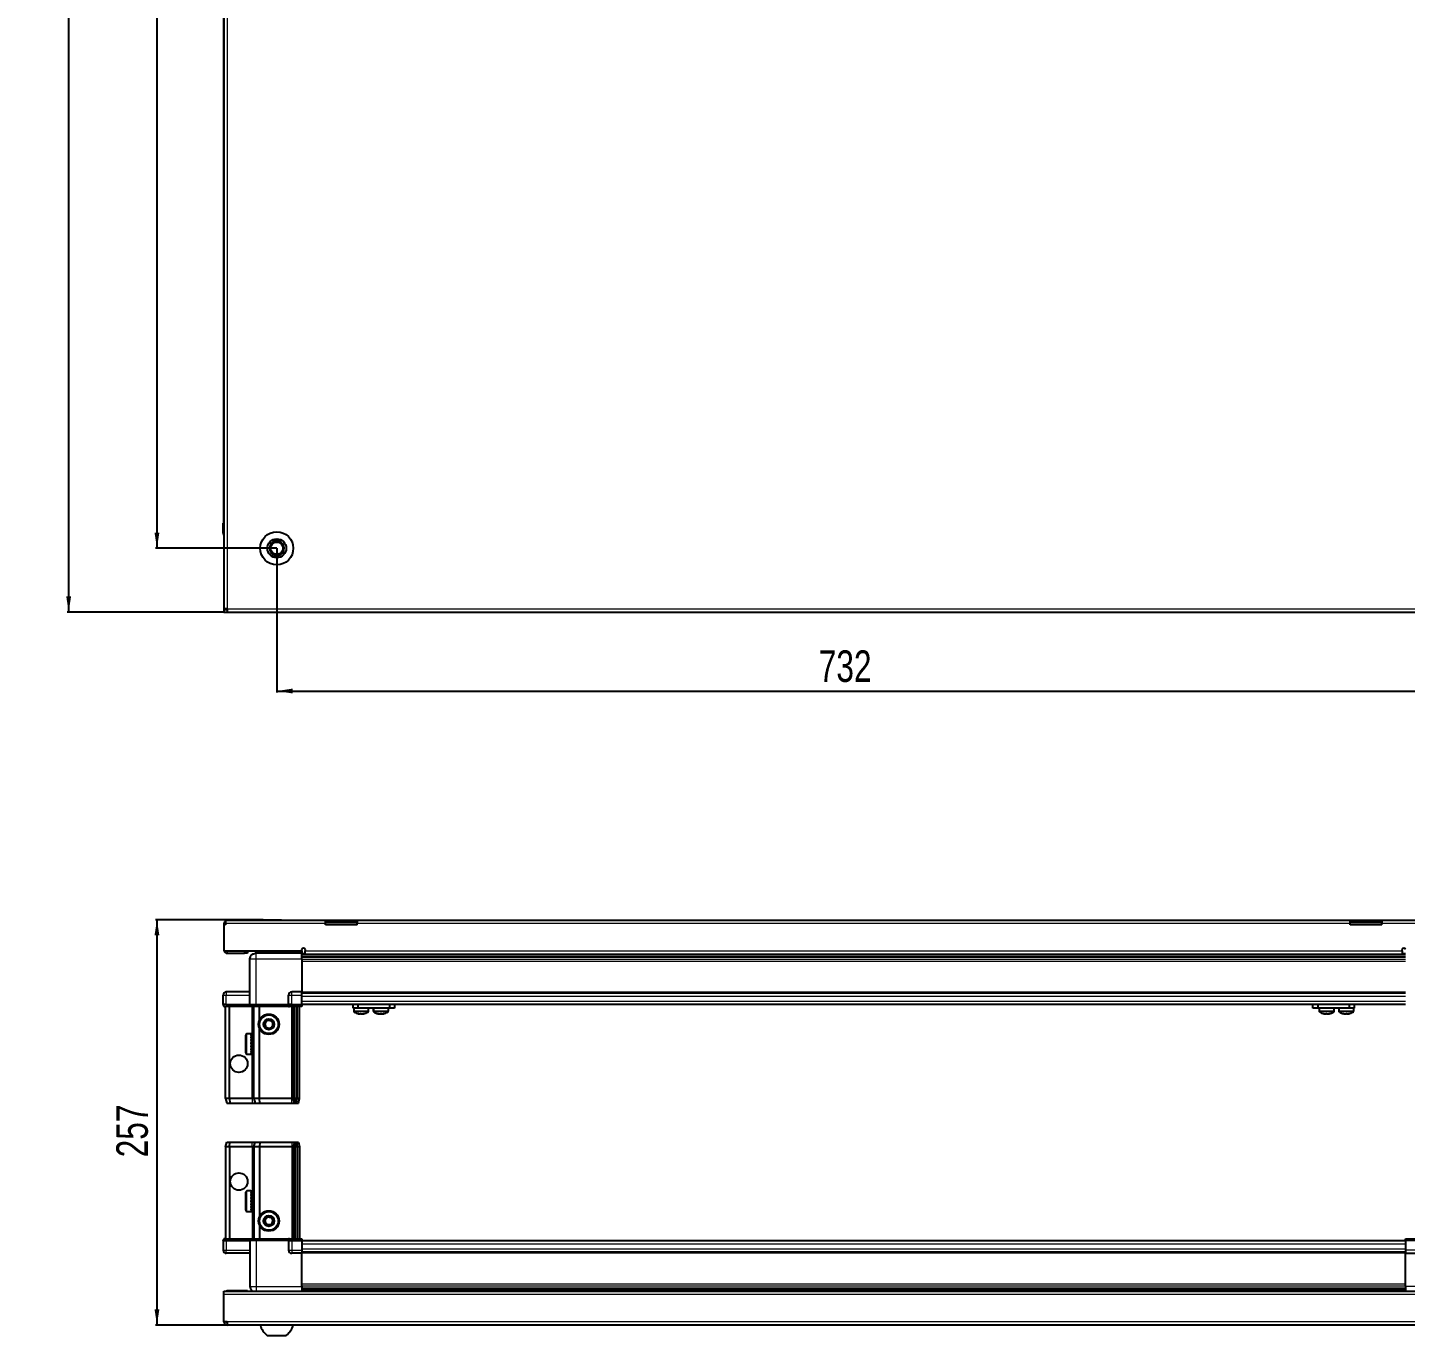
# Model space of a CAD drawing. Header units: millimetres. Extents: x 799 to 3224, y 536 to 2194.
# Drawn here: x 799 to 1673, y 536 to 1365 of the extents above; entities that cross this region are included whole.
import ezdxf

# ---------------------------------------------------------------- set-up
doc = ezdxf.new("R2010")
doc.units = ezdxf.units.MM
doc.layers.add('FORMAT', color=7, linetype='Continuous')
doc.styles.add('SLDTEXTSTYLE0', font='TXT', dxfattribs={"width": 0.75})
doc.dimstyles.new('SLDDIMSTYLE0', dxfattribs={"dimtxt": 20, "dimasz": 10, "dimexe": 0, "dimexo": 0.0625, "dimgap": 5, "dimtad": 2, "dimdec": 1, "dimrnd": 1e-09, "dimzin": 12, "dimdsep": 46, "dimtxsty": 'SLDTEXTSTYLE0', "dimsah": 1, "dimcen": 0.09, "dimadec": 0, "dimazin": 3, "dimtfac": 1, "dimtofl": 0, "dimtmove": 0, "dimatfit": 3, "dimfxl": 0, "dimfrac": 2, "dimtolj": 1, "dimtzin": 12, "dimarcsym": 0})

# ---------------------------------------------------------------- blocks, each defined once
blk = doc.blocks.new('_D')
at = {"layer": 'FORMAT'}
for p, q in [((923.96, 1993.43), (824.47, 1993.43)), ((825.47, 994.43), (825.47, 1993.43)), ((923.96, 994.43), (824.47, 994.43))]:
    blk.add_line(p, q, dxfattribs=at)
for points in [[(825.47, 1993.43), (823.93, 1983.43), (827.01, 1983.43)], [(825.47, 994.43), (827.01, 1004.43), (823.93, 1004.43)]]:
    blk.add_solid(points, dxfattribs=at)
at = {"layer": 'FORMAT', "insert": (799.69, 1471.77), "char_height": 20, "attachment_point": 1, "rotation": 90, "style": 'SLDTEXTSTYLE0'}
blk.add_mtext('999', dxfattribs=at)
blk = doc.blocks.new('_D_2')
at = {"layer": 'FORMAT'}
for p, q in [((957.47, 1034.92), (957.47, 943.43)), ((1689.47, 1034.92), (1689.47, 943.43)), ((957.47, 944.43), (1689.47, 944.43))]:
    blk.add_line(p, q, dxfattribs=at)
for points in [[(957.47, 944.43), (967.47, 942.9), (967.47, 945.97)], [(1689.47, 944.43), (1679.47, 945.97), (1679.47, 942.9)]]:
    blk.add_solid(points, dxfattribs=at)
at = {"layer": 'FORMAT', "insert": (1301.3, 970.22), "char_height": 20, "attachment_point": 1, "style": 'SLDTEXTSTYLE0'}
blk.add_mtext('732', dxfattribs=at)
blk = doc.blocks.new('_D_4')
at = {"layer": 'FORMAT'}
for p, q in [((957.46, 1952.93), (880.47, 1952.93)), ((881.47, 1952.93), (881.47, 1034.93)), ((957.46, 1034.93), (880.47, 1034.93))]:
    blk.add_line(p, q, dxfattribs=at)
for points in [[(881.47, 1952.93), (879.93, 1942.93), (883.01, 1942.93)], [(881.47, 1034.93), (883.01, 1044.93), (879.93, 1044.93)]]:
    blk.add_solid(points, dxfattribs=at)
at = {"layer": 'FORMAT', "insert": (855.69, 1471.77), "char_height": 20, "attachment_point": 1, "rotation": 90, "style": 'SLDTEXTSTYLE0'}
blk.add_mtext('918', dxfattribs=at)
blk = doc.blocks.new('_D_9')
at = {"layer": 'FORMAT'}
for p, q in [((948.83, 799.41), (880.47, 799.41)), ((881.47, 799.41), (881.47, 542.41)), ((926.06, 542.41), (880.47, 542.41))]:
    blk.add_line(p, q, dxfattribs=at)
for points in [[(881.47, 799.41), (879.93, 789.41), (883.01, 789.41)], [(881.47, 542.41), (883.01, 552.41), (879.93, 552.41)]]:
    blk.add_solid(points, dxfattribs=at)
at = {"layer": 'FORMAT', "insert": (855.69, 648.74), "char_height": 20, "attachment_point": 1, "rotation": 90, "style": 'SLDTEXTSTYLE0'}
blk.add_mtext('257', dxfattribs=at)

msp = doc.modelspace()

# ---------------------------------------------------------------- linework, layer by layer
at = {"color": 7, "linetype": 'Continuous', "lineweight": 25}
for p, q in [((923.97, 1991.33), (923.97, 996.53)), ((923.62, 1936.93), (923.62, 1050.93)), ((923.47, 1044.43), (923.47, 1050.93)), ((923.47, 1050.93), (923.47, 1050.93)), ((923.47, 1050.93), (923.47, 1050.93)), ((923.47, 1050.93), (923.47, 1044.43)), ((923.97, 1050.93), (923.47, 1050.93)), ((923.97, 1043.11), (923.97, 1043.11)), ((926.07, 996.53), (923.97, 996.53)), ((923.97, 996.53), (923.97, 995.93)), ((926.07, 996.53), (926.07, 994.43)), ((923.97, 995.93), (923.97, 994.43)), ((926.07, 995.93), (923.97, 995.93)), ((923.97, 994.43), (926.07, 994.43)), ((926.07, 994.43), (1720.87, 994.43)), ((924.97, 797.01), (923.97, 797.01)), ((923.97, 797.01), (923.97, 796.11)), ((923.97, 796.11), (923.97, 779.61)), ((924.97, 796.11), (923.97, 796.11)), ((924.97, 797.01), (924.97, 796.11)), ((925.57, 799.11), (988.47, 799.11)), ((948.84, 799.41), (948.84, 799.11)), ((948.84, 799.41), (960.41, 799.41)), ((960.41, 799.11), (960.41, 799.41)), ((988.47, 797.01), (988.47, 799.11)), ((988.47, 799.11), (998.47, 799.11)), ((998.47, 797.61), (988.47, 797.61)), ((988.47, 796.11), (988.47, 797.01)), ((1008.47, 796.11), (988.47, 796.11)), ((998.47, 799.11), (1008.47, 799.11)), ((1008.47, 797.61), (998.47, 797.61)), ((1008.47, 799.11), (1638.47, 799.11)), ((1008.47, 799.11), (1008.47, 797.01)), ((1008.47, 796.11), (1008.47, 797.01)), ((1638.47, 797.01), (1638.47, 799.11)), ((1638.47, 799.11), (1648.47, 799.11)), ((1648.47, 797.61), (1638.47, 797.61)), ((1638.47, 796.11), (1638.47, 797.01)), ((1658.47, 796.11), (1638.47, 796.11)), ((1648.47, 799.11), (1658.47, 799.11)), ((1658.47, 797.61), (1648.47, 797.61)), ((1658.47, 799.11), (1721.37, 799.11)), ((1658.47, 799.11), (1658.47, 797.01)), ((1658.47, 796.11), (1658.47, 797.01)), ((923.97, 779.61), (973.47, 779.61)), ((926.07, 778.11), (936.97, 778.11)), ((938.97, 778.11), (936.97, 778.11)), ((938.97, 779.61), (938.97, 778.11)), ((944.22, 779.61), (944.22, 778.11)), ((973.47, 778.11), (944.47, 778.11)), ((970.72, 778.11), (970.72, 779.61)), ((973.47, 779.61), (973.47, 780.46)), ((973.47, 779.61), (973.47, 778.11)), ((975.47, 780.46), (975.47, 779.71)), ((975.47, 777.61), (975.47, 779.71)), ((1671.47, 779.71), (1671.47, 780.46)), ((1671.47, 779.71), (1671.47, 777.61)), ((940.47, 745.61), (940.47, 774.61)), ((973.47, 777.46), (997.35, 777.46)), ((1673.47, 775.66), (973.47, 775.66)), ((1673.47, 775.63), (973.47, 775.63)), ((973.47, 774.61), (973.47, 753.61)), ((975.47, 777.61), (1671.47, 777.61)), ((991.97, 777.61), (991.97, 777.46)), ((992.13, 777.61), (992.13, 777.46)), ((992.34, 777.61), (992.34, 777.46)), ((992.89, 777.61), (992.89, 777.46)), ((993.3, 777.61), (993.3, 777.46)), ((994.19, 777.61), (994.19, 777.46)), ((994.78, 777.61), (994.78, 777.46)), ((995.92, 777.61), (995.92, 777.46)), ((996.61, 777.61), (996.61, 777.46)), ((997.35, 777.46), (997.89, 777.46)), ((997.89, 777.61), (997.89, 777.46)), ((997.89, 777.46), (998.62, 777.46)), ((997.89, 777.46), (997.89, 777.46)), ((998.08, 777.61), (998.08, 777.46)), ((998.58, 777.61), (998.58, 777.46)), ((998.62, 777.46), (998.63, 777.46)), ((998.63, 777.61), (998.63, 777.46)), ((998.63, 777.46), (999.59, 777.46)), ((999.59, 777.46), (1647.35, 777.46)), ((999.92, 777.61), (999.92, 777.46)), ((999.93, 777.61), (999.93, 777.46)), ((1000.63, 777.61), (1000.63, 777.46)), ((1001.8, 777.61), (1001.8, 777.46)), ((1002.42, 777.61), (1002.42, 777.46)), ((1003.37, 777.61), (1003.37, 777.46)), ((1003.82, 777.61), (1003.82, 777.46)), ((1004.45, 777.61), (1004.45, 777.46)), ((1004.7, 777.61), (1004.7, 777.46)), ((1004.94, 777.61), (1004.94, 777.46)), ((1004.97, 777.61), (1004.97, 777.46)), ((1641.97, 777.61), (1641.97, 777.46)), ((1642.08, 777.61), (1642.08, 777.46)), ((1642.26, 777.61), (1642.26, 777.46)), ((1642.77, 777.61), (1642.77, 777.46)), ((1643.16, 777.61), (1643.16, 777.46)), ((1644.02, 777.61), (1644.02, 777.46)), ((1644.58, 777.61), (1644.58, 777.46)), ((1645.7, 777.61), (1645.7, 777.46)), ((1646.38, 777.61), (1646.38, 777.46)), ((1647.35, 777.46), (1647.65, 777.46)), ((1647.65, 777.61), (1647.65, 777.46)), ((1647.65, 777.46), (1647.66, 777.46)), ((1647.66, 777.46), (1648.39, 777.46)), ((1647.92, 777.61), (1647.92, 777.46)), ((1648.39, 777.61), (1648.39, 777.46)), ((1648.39, 777.46), (1649.68, 777.46)), ((1649.59, 777.46), (1673.47, 777.46)), ((1649.68, 777.61), (1649.68, 777.46)), ((1649.78, 777.61), (1649.78, 777.46)), ((1650.4, 777.61), (1650.4, 777.46)), ((1651.6, 777.61), (1651.6, 777.46)), ((1652.22, 777.61), (1652.22, 777.46)), ((1653.21, 777.61), (1653.21, 777.46)), ((1653.68, 777.61), (1653.68, 777.46)), ((1654.35, 777.61), (1654.35, 777.46)), ((1654.63, 777.61), (1654.63, 777.46)), ((1654.92, 777.61), (1654.92, 777.46)), ((1654.97, 777.46), (1654.97, 777.61)), ((1654.97, 777.61), (1654.97, 777.46)), ((940.47, 753.61), (925.47, 753.61)), ((973.47, 753.61), (966.97, 753.61)), ((973.47, 751.61), (973.47, 753.61)), ((973.47, 752.96), (1673.47, 752.96)), ((923.47, 745.61), (923.47, 751.61)), ((923.47, 745.61), (923.47, 745.27)), ((923.47, 745.61), (923.47, 745.61)), ((923.47, 745.61), (923.47, 745.27)), ((925.47, 745.61), (923.47, 745.61)), ((923.47, 745.27), (923.97, 744.41)), ((923.47, 745.27), (923.97, 744.41)), ((923.97, 744.41), (925.47, 744.41)), ((924.97, 686.11), (924.97, 744.41)), ((925.47, 745.61), (940.27, 745.61)), ((940.27, 744.41), (925.47, 744.41)), ((927.47, 686.11), (927.47, 744.41)), ((940.27, 745.61), (940.47, 745.61)), ((940.47, 744.41), (940.27, 744.41)), ((940.47, 745.61), (940.47, 744.41)), ((940.47, 745.61), (944.47, 745.61)), ((944.47, 744.41), (940.47, 744.41)), ((942.97, 686.11), (942.97, 744.41)), ((944.47, 745.61), (964.77, 745.61)), ((964.77, 744.41), (944.47, 744.41)), ((946.47, 735.61), (946.47, 744.41)), ((964.77, 745.61), (964.97, 745.61)), ((964.97, 744.41), (964.77, 744.41)), ((964.97, 745.61), (964.97, 751.61)), ((964.97, 745.61), (964.97, 744.41)), ((966.97, 745.61), (964.97, 745.61)), ((964.97, 745.61), (966.97, 745.61)), ((964.97, 744.41), (965.65, 744.41)), ((973.47, 744.41), (965.65, 744.41)), ((966.97, 745.61), (973.47, 745.61)), ((966.97, 745.27), (973.47, 745.27)), ((967.97, 686.11), (967.97, 744.41)), ((968.97, 686.11), (968.97, 744.41)), ((970.47, 686.11), (970.47, 744.41)), ((971.97, 686.11), (971.97, 744.41)), ((973.47, 745.61), (973.47, 751.61)), ((973.47, 745.76), (1673.47, 745.76)), ((973.47, 745.61), (973.47, 745.27)), ((973.47, 745.27), (973.47, 744.41)), ((1005.92, 743.26), (1005.92, 745.76)), ((1008.92, 743.26), (1005.92, 743.26)), ((1006.27, 743.26), (1006.27, 741.35)), ((1008.92, 745.76), (1008.92, 743.26)), ((1029.12, 743.26), (1008.92, 743.26)), ((1015.77, 741.35), (1015.77, 743.26)), ((1018.72, 743.26), (1018.72, 741.35)), ((1018.77, 743.26), (1018.77, 741.35)), ((1028.27, 741.35), (1028.27, 743.26)), ((1029.12, 743.26), (1029.12, 745.76)), ((1032.12, 743.26), (1029.12, 743.26)), ((1032.12, 745.76), (1032.12, 743.26)), ((1614.82, 743.26), (1614.82, 745.76)), ((1617.82, 743.26), (1614.82, 743.26)), ((1617.82, 745.76), (1617.82, 743.26)), ((1638.02, 743.26), (1617.82, 743.26)), ((1618.67, 743.26), (1618.67, 741.35)), ((1628.17, 741.35), (1628.17, 743.26)), ((1628.22, 741.35), (1628.22, 743.26)), ((1631.17, 743.26), (1631.17, 741.35)), ((1638.02, 743.26), (1638.02, 745.76)), ((1641.02, 743.26), (1638.02, 743.26)), ((1640.67, 741.35), (1640.67, 743.26)), ((1641.02, 745.76), (1641.02, 743.26)), ((937.77, 714.91), (937.77, 726.31)), ((941.47, 727.11), (938.57, 727.11)), ((940.97, 727.01), (941.47, 727.01)), ((940.97, 727.01), (940.97, 726.85)), ((940.97, 726.85), (941.47, 726.85)), ((940.97, 726.36), (941.47, 726.36)), ((940.97, 726.36), (940.97, 725.98)), ((940.97, 725.98), (941.47, 725.98)), ((941.47, 727.01), (941.47, 727.11)), ((941.47, 726.85), (941.47, 727.01)), ((941.47, 726.36), (941.47, 726.85)), ((941.47, 725.98), (941.47, 726.36)), ((941.47, 725.14), (941.47, 725.98)), ((946.47, 686.11), (946.47, 730.61)), ((940.97, 725.14), (941.47, 725.14)), ((940.97, 725.14), (940.97, 724.59)), ((940.97, 724.59), (941.47, 724.59)), ((940.97, 723.48), (941.47, 723.48)), ((940.97, 723.48), (940.97, 722.8)), ((940.97, 722.8), (941.47, 722.8)), ((940.97, 721.54), (941.47, 721.54)), ((940.97, 721.54), (940.97, 720.81)), ((940.97, 721.24), (941.47, 721.24)), ((940.97, 720.81), (941.47, 720.81)), ((940.97, 719.51), (941.47, 719.51)), ((940.97, 719.51), (940.97, 718.79)), ((940.97, 719.38), (941.47, 719.38)), ((940.97, 718.79), (941.47, 718.79)), ((940.97, 717.58), (941.47, 717.58)), ((940.97, 717.58), (940.97, 716.95)), ((940.97, 716.95), (941.47, 716.95)), ((941.47, 724.59), (941.47, 725.14)), ((941.57, 725.01), (941.47, 725.01)), ((941.47, 723.48), (941.47, 724.59)), ((941.47, 722.8), (941.47, 723.48)), ((941.47, 721.54), (941.47, 722.8)), ((941.47, 721.24), (941.47, 721.54)), ((941.47, 719.51), (941.47, 720.81)), ((941.47, 718.79), (941.47, 719.38)), ((941.47, 717.58), (941.47, 718.79)), ((941.47, 716.95), (941.47, 717.58)), ((941.47, 715.95), (941.47, 716.95)), ((941.57, 723.49), (941.57, 725.01)), ((941.57, 716.21), (941.57, 723.49)), ((942.45, 723.92), (941.97, 724.61)), ((941.97, 716.61), (941.97, 724.61)), ((941.97, 716.61), (942.45, 717.3)), ((942.94, 724.61), (942.45, 723.92)), ((942.45, 717.3), (942.45, 723.92)), ((942.45, 717.3), (942.94, 716.61)), ((942.97, 724.61), (942.94, 724.61)), ((942.94, 716.61), (942.94, 724.61)), ((938.57, 714.11), (941.47, 714.11)), ((940.97, 715.95), (941.47, 715.95)), ((940.97, 715.95), (940.97, 715.47)), ((940.97, 715.47), (941.47, 715.47)), ((940.97, 714.78), (941.47, 714.78)), ((940.97, 714.78), (940.97, 714.49)), ((940.97, 714.49), (941.47, 714.49)), ((940.97, 714.17), (941.47, 714.17)), ((940.97, 714.17), (940.97, 714.11)), ((940.97, 714.11), (941.47, 714.11)), ((941.47, 716.21), (941.57, 716.21)), ((941.47, 715.47), (941.47, 715.95)), ((941.47, 714.78), (941.47, 715.47)), ((941.47, 714.49), (941.47, 714.78)), ((941.47, 714.17), (941.47, 714.49)), ((941.47, 714.11), (941.47, 714.17)), ((941.47, 714.11), (941.47, 714.11)), ((942.94, 716.61), (942.97, 716.61)), ((927.47, 686.11), (924.97, 686.11)), ((924.97, 686.11), (925.77, 683.11)), ((925.77, 683.11), (927.63, 683.11)), ((941.97, 686.11), (927.47, 686.11)), ((927.47, 686.11), (927.63, 683.11)), ((927.63, 683.11), (941.97, 683.11)), ((942.97, 686.11), (941.97, 686.11)), ((941.97, 683.11), (943.77, 683.11)), ((946.47, 686.11), (942.97, 686.11)), ((942.97, 686.11), (943.77, 683.11)), ((943.77, 683.11), (946.8, 683.11)), ((966.97, 686.11), (946.47, 686.11)), ((946.8, 683.11), (946.47, 686.11)), ((946.8, 683.11), (966.97, 683.11)), ((967.97, 686.11), (966.97, 686.11)), ((966.97, 683.11), (968.77, 683.11)), ((968.97, 686.11), (967.97, 686.11)), ((968.77, 683.11), (967.97, 686.11)), ((968.77, 683.11), (969.51, 683.11)), ((970.47, 686.11), (968.97, 686.11)), ((969.51, 683.11), (968.97, 686.11)), ((969.51, 683.11), (970.02, 683.11)), ((970.02, 683.11), (970.47, 686.11)), ((970.02, 683.11), (971.17, 683.11)), ((971.97, 686.11), (970.47, 686.11)), ((971.17, 683.11), (971.97, 686.11)), ((924.97, 655.41), (925.77, 658.41)), ((925.77, 658.41), (927.63, 658.41)), ((927.47, 655.41), (927.63, 658.41)), ((927.63, 658.41), (941.97, 658.41)), ((941.97, 658.41), (943.77, 658.41)), ((942.97, 655.41), (943.77, 658.41)), ((943.77, 658.41), (946.8, 658.41)), ((946.8, 658.41), (946.47, 655.41)), ((946.8, 658.41), (966.97, 658.41)), ((966.97, 658.41), (968.77, 658.41)), ((968.77, 658.41), (967.97, 655.41)), ((968.77, 658.41), (969.51, 658.41)), ((969.51, 658.41), (968.97, 655.41)), ((969.51, 658.41), (970.02, 658.41)), ((970.02, 658.41), (970.47, 655.41)), ((970.02, 658.41), (971.17, 658.41)), ((971.17, 658.41), (971.97, 655.41)), ((924.97, 655.41), (924.97, 597.11)), ((927.47, 655.41), (924.97, 655.41)), ((941.97, 655.41), (927.47, 655.41)), ((927.47, 655.41), (927.47, 597.11)), ((942.97, 655.41), (941.97, 655.41)), ((946.47, 655.41), (942.97, 655.41)), ((942.97, 655.41), (942.97, 597.11)), ((946.47, 655.41), (946.47, 610.91)), ((966.97, 655.41), (946.47, 655.41)), ((967.97, 655.41), (966.97, 655.41)), ((967.97, 655.41), (967.97, 597.11)), ((968.97, 655.41), (967.97, 655.41)), ((968.97, 655.41), (968.97, 597.11)), ((970.47, 655.41), (968.97, 655.41)), ((970.47, 655.41), (970.47, 597.11)), ((971.97, 655.41), (970.47, 655.41)), ((971.97, 655.41), (971.97, 597.11)), ((937.77, 615.21), (937.77, 626.61)), ((940.97, 627.41), (938.57, 627.41)), ((940.97, 627.41), (940.97, 627.4)), ((940.97, 627.4), (941.47, 627.4)), ((940.97, 627.21), (941.47, 627.21)), ((940.97, 627.21), (940.97, 626.99)), ((940.97, 626.99), (941.47, 626.99)), ((940.97, 626.42), (941.47, 626.42)), ((940.97, 626.42), (940.97, 625.99)), ((940.97, 625.99), (941.47, 625.99)), ((940.97, 625.08), (941.47, 625.08)), ((940.97, 625.08), (940.97, 624.49)), ((940.97, 624.49), (941.47, 624.49)), ((940.97, 623.34), (941.47, 623.34)), ((940.97, 623.34), (940.97, 622.64)), ((940.97, 622.64), (941.47, 622.64)), ((940.97, 621.36), (941.47, 621.36)), ((940.97, 621.36), (940.97, 620.62)), ((940.97, 621.21), (941.47, 621.21)), ((940.97, 620.71), (941.47, 620.71)), ((940.97, 620.62), (941.47, 620.62)), ((941.47, 627.21), (941.47, 627.4)), ((941.47, 626.99), (941.47, 627.21)), ((941.47, 626.42), (941.47, 626.99)), ((941.47, 625.99), (941.47, 626.42)), ((941.47, 625.08), (941.47, 625.99)), ((941.57, 625.31), (941.47, 625.31)), ((941.47, 624.49), (941.47, 625.08)), ((941.47, 623.34), (941.47, 624.49)), ((941.47, 622.64), (941.47, 623.34)), ((941.47, 621.36), (941.47, 622.64)), ((941.47, 621.21), (941.47, 621.36)), ((941.47, 620.62), (941.47, 620.71)), ((941.47, 619.33), (941.47, 620.62)), ((941.57, 616.51), (941.57, 625.31)), ((942.45, 624.22), (941.97, 624.91)), ((941.97, 616.91), (941.97, 624.91)), ((942.94, 624.91), (942.45, 624.22)), ((942.45, 617.6), (942.45, 624.22)), ((942.97, 624.91), (942.94, 624.91)), ((942.94, 616.91), (942.94, 624.91)), ((938.57, 614.41), (940.97, 614.41)), ((940.97, 619.33), (941.47, 619.33)), ((940.97, 619.33), (940.97, 618.63)), ((940.97, 618.63), (941.47, 618.63)), ((940.97, 617.46), (941.47, 617.46)), ((940.97, 617.46), (940.97, 616.86)), ((940.97, 616.86), (941.47, 616.86)), ((940.97, 615.93), (941.47, 615.93)), ((940.97, 615.93), (940.97, 615.49)), ((940.97, 615.49), (941.47, 615.49)), ((940.97, 614.88), (941.47, 614.88)), ((940.97, 614.88), (940.97, 614.64)), ((940.97, 614.64), (941.47, 614.64)), ((940.97, 614.42), (941.47, 614.42)), ((940.97, 614.42), (940.97, 614.41)), ((940.97, 614.41), (941.47, 614.41)), ((941.47, 618.63), (941.47, 619.33)), ((941.47, 617.46), (941.47, 618.63)), ((941.47, 616.86), (941.47, 617.46)), ((941.47, 615.93), (941.47, 616.86)), ((941.47, 616.51), (941.57, 616.51)), ((941.47, 615.49), (941.47, 615.93)), ((941.47, 614.88), (941.47, 615.49)), ((941.47, 614.64), (941.47, 614.88)), ((941.47, 614.42), (941.47, 614.64)), ((941.47, 614.41), (941.47, 614.42)), ((941.97, 616.91), (942.45, 617.6)), ((942.45, 617.6), (942.94, 616.91)), ((942.94, 616.91), (942.97, 616.91)), ((946.47, 605.91), (946.47, 597.11)), ((923.97, 597.11), (923.47, 596.24)), ((923.47, 595.91), (923.47, 596.24)), ((923.47, 595.91), (925.47, 595.91)), ((923.47, 595.91), (923.47, 589.91)), ((925.47, 597.11), (923.97, 597.11)), ((925.47, 597.11), (940.27, 597.11)), ((940.27, 595.91), (925.47, 595.91)), ((925.47, 595.91), (940.27, 595.91)), ((940.27, 597.11), (940.47, 597.11)), ((940.47, 595.91), (940.27, 595.91)), ((940.47, 595.91), (940.47, 597.11)), ((940.47, 597.11), (944.47, 597.11)), ((944.47, 595.91), (940.47, 595.91)), ((940.47, 595.91), (940.47, 566.91)), ((944.47, 597.11), (964.77, 597.11)), ((964.77, 595.91), (944.47, 595.91)), ((964.77, 597.11), (964.97, 597.11)), ((964.97, 595.91), (964.77, 595.91)), ((964.97, 595.91), (964.97, 597.11)), ((965.65, 597.11), (964.97, 597.11)), ((964.97, 595.91), (966.97, 595.91)), ((964.97, 595.91), (964.97, 589.91)), ((965.65, 597.11), (973.47, 597.11)), ((973.47, 596.24), (966.97, 596.24)), ((973.47, 595.91), (966.97, 595.91)), ((966.97, 595.91), (973.47, 595.91)), ((973.47, 597.11), (973.47, 596.24)), ((973.47, 596.24), (973.47, 596.24)), ((973.47, 595.91), (973.47, 596.24)), ((973.47, 595.91), (973.47, 595.91)), ((973.47, 595.91), (973.47, 589.91)), ((1673.47, 595.76), (973.47, 595.76)), ((1673.47, 597.11), (1681.29, 597.11)), ((1673.47, 596.24), (1673.47, 597.11)), ((1673.47, 595.91), (1673.47, 596.24)), ((1679.97, 596.24), (1673.47, 596.24)), ((1679.97, 595.91), (1673.47, 595.91)), ((1673.47, 595.91), (1673.47, 589.91)), ((940.47, 587.91), (925.47, 587.91)), ((973.47, 587.91), (966.97, 587.91)), ((973.47, 589.91), (973.47, 587.91)), ((1673.47, 588.56), (973.47, 588.56)), ((973.47, 566.91), (973.47, 587.91)), ((1673.47, 589.91), (1673.47, 587.91)), ((1673.47, 587.91), (1679.97, 587.91)), ((1673.47, 566.91), (1673.47, 587.91)), ((923.97, 561.81), (923.97, 563.91)), ((923.97, 563.91), (1722.97, 563.91)), ((923.97, 544.51), (923.97, 561.81)), ((938.97, 564.01), (926.07, 564.01)), ((938.97, 564.01), (938.97, 563.91)), ((973.47, 565.88), (1673.47, 565.88)), ((973.47, 565.85), (1673.47, 565.85)), ((997.35, 564.06), (973.47, 564.06)), ((991.97, 563.91), (991.97, 564.06)), ((992.01, 563.91), (992.01, 564.06)), ((992.28, 563.91), (992.28, 564.06)), ((992.54, 563.91), (992.54, 564.06)), ((993.19, 563.91), (993.19, 564.06)), ((993.66, 563.91), (993.66, 564.06)), ((994.62, 563.91), (994.62, 564.06)), ((995.24, 563.91), (995.24, 564.06)), ((996.43, 563.91), (996.43, 564.06)), ((997.09, 563.91), (997.09, 564.06)), ((997.14, 563.91), (997.14, 564.06)), ((998.44, 564.06), (997.35, 564.06)), ((999.17, 564.06), (998.44, 564.06)), ((998.44, 563.91), (998.44, 564.06)), ((998.44, 564.06), (998.44, 564.06)), ((998.45, 563.91), (998.45, 564.06)), ((998.95, 563.91), (998.95, 564.06)), ((999.17, 563.91), (999.17, 564.06)), ((999.59, 564.06), (999.17, 564.06)), ((999.17, 564.06), (999.17, 564.06)), ((1647.35, 564.06), (999.59, 564.06)), ((1000.45, 563.91), (1000.45, 564.06)), ((1001.14, 563.91), (1001.14, 564.06)), ((1002.26, 563.91), (1002.26, 564.06)), ((1002.84, 563.91), (1002.84, 564.06)), ((1003.71, 563.91), (1003.71, 564.06)), ((1004.11, 563.91), (1004.11, 564.06)), ((1004.64, 563.91), (1004.64, 564.06)), ((1004.83, 563.91), (1004.83, 564.06)), ((1004.97, 563.91), (1004.97, 564.06)), ((1641.97, 563.91), (1641.97, 564.06)), ((1642.14, 563.91), (1642.14, 564.06)), ((1642.35, 563.91), (1642.35, 564.06)), ((1642.91, 563.91), (1642.91, 564.06)), ((1643.33, 563.91), (1643.33, 564.06)), ((1644.23, 563.91), (1644.23, 564.06)), ((1644.82, 563.91), (1644.82, 564.06)), ((1645.96, 563.91), (1645.96, 564.06)), ((1646.66, 563.91), (1646.66, 564.06)), ((1647.93, 564.06), (1647.35, 564.06)), ((1647.93, 563.91), (1647.93, 564.06)), ((1647.94, 564.06), (1647.93, 564.06)), ((1648.67, 564.06), (1647.94, 564.06)), ((1648.11, 563.91), (1648.11, 564.06)), ((1648.61, 563.91), (1648.61, 564.06)), ((1648.67, 563.91), (1648.67, 564.06)), ((1649.59, 564.06), (1648.67, 564.06)), ((1648.67, 564.06), (1648.67, 564.06)), ((1673.47, 564.06), (1649.59, 564.06)), ((1649.96, 563.91), (1649.96, 564.06)), ((1650.67, 563.91), (1650.67, 564.06)), ((1651.84, 563.91), (1651.84, 564.06)), ((1652.45, 563.91), (1652.45, 564.06)), ((1653.4, 563.91), (1653.4, 564.06)), ((1653.85, 563.91), (1653.85, 564.06)), ((1654.47, 563.91), (1654.47, 564.06)), ((1654.71, 563.91), (1654.71, 564.06)), ((1654.95, 563.91), (1654.95, 564.06)), ((1654.97, 563.91), (1654.97, 564.06)), ((926.07, 544.51), (923.97, 544.51)), ((926.07, 544.51), (926.07, 542.41)), ((1720.87, 542.41), (926.07, 542.41)), ((951.47, 535.81), (963.47, 535.81))]:
    msp.add_line(p, q, dxfattribs=at)
at = {"color": 8, "linetype": 'Continuous', "lineweight": 18}
for p, q in [((926.07, 1991.33), (926.07, 996.53)), ((923.97, 1044.43), (923.47, 1044.43)), ((926.07, 996.53), (1720.87, 996.53)), ((988.47, 797.01), (924.97, 797.01)), ((998.47, 797.61), (998.47, 799.11)), ((1638.47, 797.01), (1008.47, 797.01)), ((1648.47, 799.11), (1648.47, 797.61)), ((1721.97, 797.01), (1658.47, 797.01)), ((926.07, 779.61), (926.07, 778.11)), ((936.97, 778.11), (936.97, 779.61)), ((973.47, 778.11), (975.47, 778.11)), ((975.47, 779.71), (1671.47, 779.71)), ((1671.47, 778.11), (1673.47, 778.11)), ((944.47, 774.61), (973.47, 774.61)), ((944.47, 745.61), (944.47, 774.61)), ((1673.47, 776.87), (973.47, 776.87)), ((973.47, 774.42), (1673.47, 774.42)), ((1673.47, 773.01), (973.47, 773.01)), ((925.47, 753.61), (925.47, 751.61)), ((966.97, 751.61), (966.97, 753.61)), ((973.47, 753.61), (1673.47, 753.61)), ((923.47, 751.61), (925.47, 751.61)), ((925.47, 751.61), (940.47, 751.61)), ((925.47, 745.61), (925.47, 751.61)), ((925.47, 745.61), (925.47, 744.41)), ((940.27, 744.41), (940.27, 745.61)), ((941.97, 724.61), (941.97, 744.41)), ((944.47, 745.61), (944.47, 744.41)), ((964.77, 744.41), (964.77, 745.61)), ((964.97, 751.61), (966.97, 751.61)), ((966.97, 751.61), (973.47, 751.61)), ((966.97, 745.61), (966.97, 751.61)), ((966.97, 745.61), (966.97, 745.27)), ((966.97, 686.11), (966.97, 744.41)), ((973.47, 750.96), (1673.47, 750.96)), ((973.47, 747.76), (1673.47, 747.76)), ((1015.77, 741.35), (1006.27, 741.35)), ((1015.58, 740.98), (1006.46, 740.98)), ((1018.77, 741.35), (1018.72, 741.35)), ((1028.27, 741.35), (1018.77, 741.35)), ((1018.96, 740.98), (1018.91, 740.98)), ((1028.08, 740.98), (1018.96, 740.98)), ((1620.88, 741.35), (1618.67, 741.35)), ((1620.98, 740.98), (1618.86, 740.98)), ((1628.17, 741.35), (1620.88, 741.35)), ((1627.98, 740.98), (1620.98, 740.98)), ((1628.03, 740.98), (1627.98, 740.98)), ((1628.22, 741.35), (1628.17, 741.35)), ((1638.67, 741.35), (1631.17, 741.35)), ((1638.56, 740.98), (1631.36, 740.98)), ((1640.48, 740.98), (1638.56, 740.98)), ((1640.67, 741.35), (1638.67, 741.35)), ((938.57, 714.11), (938.57, 727.11)), ((941.97, 686.11), (941.97, 716.61)), ((941.97, 686.11), (941.97, 683.11)), ((966.97, 683.11), (966.97, 686.11)), ((941.97, 655.41), (941.97, 658.41)), ((966.97, 658.41), (966.97, 655.41)), ((941.97, 655.41), (941.97, 624.91)), ((966.97, 655.41), (966.97, 597.11)), ((938.57, 614.41), (938.57, 627.41)), ((941.97, 616.91), (941.97, 597.11)), ((925.47, 595.91), (925.47, 597.11)), ((925.47, 595.91), (925.47, 589.91)), ((940.27, 595.91), (940.27, 597.11)), ((944.47, 595.91), (944.47, 597.11)), ((944.47, 595.91), (944.47, 566.91)), ((964.77, 595.91), (964.77, 597.11)), ((966.97, 595.91), (966.97, 596.24)), ((966.97, 595.91), (966.97, 589.91)), ((973.47, 595.91), (973.47, 596.24)), ((923.47, 589.91), (925.47, 589.91)), ((925.47, 589.91), (940.47, 589.91)), ((925.47, 587.91), (925.47, 589.91)), ((964.97, 589.91), (966.97, 589.91)), ((966.97, 589.91), (973.47, 589.91)), ((966.97, 589.91), (966.97, 587.91)), ((1673.47, 593.76), (973.47, 593.76)), ((1673.47, 590.56), (973.47, 590.56)), ((1673.47, 587.91), (973.47, 587.91)), ((1679.97, 589.91), (1673.47, 589.91)), ((973.47, 568.5), (1673.47, 568.5)), ((1722.97, 561.81), (923.97, 561.81)), ((926.07, 563.91), (926.07, 564.01)), ((944.47, 566.91), (973.47, 566.91)), ((1673.47, 567.09), (973.47, 567.09)), ((973.47, 564.64), (1673.47, 564.64)), ((1702.47, 566.91), (1673.47, 566.91)), ((1720.87, 544.51), (926.07, 544.51))]:
    msp.add_line(p, q, dxfattribs=at)
at = {"color": 7, "linetype": 'Continuous', "lineweight": 25, "flags": 128}
msp.add_lwpolyline([(926.07, 564.01), (925.66, 563.97), (925.43, 563.91)], dxfattribs=at)
at = {"color": 7, "linetype": 'Continuous', "lineweight": 25}
for centre, radius in [((957.47, 1034.93), 10.5), ((957.47, 1034.93), 6), ((957.47, 1034.93), 3.9), ((952.47, 733.11), 6.5), ((952.47, 733.11), 3.46), ((933.47, 708.11), 5.5), ((933.47, 633.41), 5.5), ((952.47, 608.41), 6.5), ((952.47, 608.41), 3.46)]:
    msp.add_circle(centre, radius, dxfattribs=at)
at = {"color": 8, "linetype": 'Continuous', "lineweight": 18}
for centre in [(952.47, 733.11), (952.47, 608.41)]:
    msp.add_circle(centre, 5.7, dxfattribs=at)
at = {"color": 7, "linetype": 'Continuous', "lineweight": 25}
for centre, radius, start, end in [((925.47, 1044.43), 2, 180, 198.58003), ((925.47, 1044.43), 2, 180, 221.40962), ((925.47, 1044.43), 2, 213.94202, 221.40962), ((957.47, 1034.93), 4.62, 120, 180), ((957.47, 1034.93), 4.62, 180, 240), ((957.47, 1034.93), 4.62, 60, 120), ((957.47, 1034.93), 4.62, 360, 60), ((957.47, 1034.93), 4.62, 300, 360), ((957.47, 1034.93), 4.62, 240, 300), ((926.07, 780.21), 2.1, 196.60155, 270), ((974.47, 780.46), 1, 0, 180), ((1672.47, 780.46), 1, 0, 180), ((925.47, 751.61), 2, 90, 180), ((966.97, 751.61), 2, 90, 180), ((952.47, 733.11), 2.5, 134.92207, 194.92207), ((952.47, 733.11), 2.5, 74.92207, 134.92207), ((952.47, 733.11), 2.5, 14.92207, 74.92207), ((1006.72, 741.35), 0.45, 180, 235.28209), ((1011.02, 747.56), 8, 235.28209, 258.9392), ((1011.02, 747.56), 8, 281.00757, 304.71791), ((1015.32, 741.35), 0.45, 304.71791, 0), ((1019.17, 741.35), 0.45, 180, 235.28209), ((1019.22, 741.35), 0.45, 180, 235.28209), ((1023.47, 747.56), 8, 235.28209, 255.8287), ((1023.52, 747.56), 8, 235.28209, 259.06255), ((1023.52, 747.56), 8, 280.87532, 304.71791), ((1027.82, 741.35), 0.45, 304.71791, 0), ((1619.12, 741.35), 0.45, 180, 235.28209), ((1623.42, 747.56), 8, 235.28209, 259.05401), ((1623.42, 747.56), 8, 280.84597, 304.71791), ((1623.47, 747.56), 8, 280.92113, 304.71791), ((1627.72, 741.35), 0.45, 304.71791, 0), ((1627.77, 741.35), 0.45, 304.71791, 0), ((1631.62, 741.35), 0.45, 180, 235.28209), ((1635.92, 747.56), 8, 235.28209, 258.92302), ((1635.92, 747.56), 8, 280.93918, 304.71791), ((1640.22, 741.35), 0.45, 304.71791, 0), ((938.57, 726.31), 0.8, 90, 180), ((952.47, 733.11), 2.5, 194.92207, 254.92207), ((952.47, 733.11), 2.5, 254.92207, 314.92207), ((952.47, 733.11), 2.5, 314.92207, 14.92207), ((941.97, 725.01), 0.4, 180, 270), ((938.57, 714.91), 0.8, 180, 270), ((941.97, 716.21), 0.4, 90, 180), ((938.57, 626.61), 0.8, 90, 180), ((941.97, 625.31), 0.4, 180, 270), ((938.57, 615.21), 0.8, 180, 270), ((941.97, 616.51), 0.4, 90, 180), ((952.47, 608.41), 2.5, 147.37605, 207.37605), ((952.47, 608.41), 2.5, 207.37605, 267.37605), ((952.47, 608.41), 2.5, 87.37605, 147.37605), ((952.47, 608.41), 2.5, 267.37605, 327.37605), ((952.47, 608.41), 2.5, 27.37605, 87.37605), ((952.47, 608.41), 2.5, 327.37605, 27.37605), ((925.47, 589.91), 2, 180, 270), ((966.97, 589.91), 2, 180, 270), ((926.07, 544.51), 2.1, 180, 270), ((926.07, 544.51), 0.6, 180, 270), ((958.5, 545.43), 11.91, 194.70035, 233.8734), ((956.45, 545.43), 11.91, 306.1266, 345.29965)]:
    msp.add_arc(centre, radius, start, end, dxfattribs=at)
for centre, start_param, end_param in [((966.97, 741.81), 0, 0.722734), ((966.97, 599.7), 2.418858, 3.141593)]:
    msp.add_ellipse(centre, major_axis=(0, 3.46), ratio=0.57735, start_param=start_param, end_param=end_param, dxfattribs=at)
for points, knots in [([(952.85, 1034.93), (953.18, 1035.51), (953.75, 1036.49), (954.57, 1037.91), (954.98, 1038.62), (955.16, 1038.93)], [0, 0, 0, 0, 0.439131, 0.751378, 1, 1, 1, 1]), ([(955.16, 1030.93), (954.83, 1031.51), (954.26, 1032.49), (953.44, 1033.91), (953.03, 1034.62), (952.85, 1034.93)], [0, 0, 0, 0, 0.439131, 0.751378, 1, 1, 1, 1]), ([(955.16, 1038.93), (955.36, 1038.93), (956.07, 1038.93), (957.37, 1038.93), (958.76, 1038.93), (959.51, 1038.93), (959.78, 1038.93)], [0, 0, 0, 0, 0.139329, 0.48527, 0.816356, 1, 1, 1, 1]), ([(959.78, 1038.93), (960.11, 1038.36), (960.68, 1037.38), (961.5, 1035.96), (961.91, 1035.25), (962.09, 1034.93)], [0, 0, 0, 0, 0.439131, 0.751378, 1, 1, 1, 1]), ([(962.09, 1034.93), (961.76, 1034.36), (961.19, 1033.38), (960.37, 1031.96), (959.96, 1031.25), (959.78, 1030.93)], [0, 0, 0, 0, 0.439131, 0.751378, 1, 1, 1, 1]), ([(959.78, 1030.93), (959.51, 1030.93), (958.76, 1030.93), (957.37, 1030.93), (956.07, 1030.93), (955.36, 1030.93), (955.16, 1030.93)], [0, 0, 0, 0, 0.183644, 0.51473, 0.860671, 1, 1, 1, 1]), ([(925.6, 799.02), (925.51, 799.01), (925.18, 798.96), (924.68, 798.63), (924.22, 798.08), (924, 797.5), (923.98, 797.13), (923.97, 797.01)], [0, 0, 0, 0, 0.097967, 0.353745, 0.609519, 0.865294, 1, 1, 1, 1]), ([(924.97, 797.01), (925.02, 797.26), (925.11, 797.75), (925.24, 798.4), (925.37, 798.86), (925.48, 799.08), (925.55, 799.1), (925.57, 799.11)], [0, 0, 0, 0, 0.230255, 0.448522, 0.666786, 0.88505, 1, 1, 1, 1]), ([(940.47, 774.61), (940.52, 775.05), (940.59, 775.72), (941.03, 776.54), (941.48, 777.1), (942.04, 777.55), (942.85, 777.99), (943.53, 778.06), (943.97, 778.11)], [0, 0, 0, 0, 0.239457, 0.368361, 0.5, 0.631639, 0.760543, 1, 1, 1, 1]), ([(944.47, 778.11), (944.41, 778.11), (944.27, 778.11), (944.11, 778.11), (943.99, 778.11), (943.98, 778.11), (943.97, 778.11)], [0, 0, 0, 0, 0.2493943, 0.5003335, 0.7501667, 1, 1, 1, 1]), ([(973.47, 774.61), (973.47, 775), (973.47, 775.79), (973.47, 776.84), (973.47, 777.63), (973.47, 778.05), (973.47, 778.09), (973.47, 778.11)], [0, 0, 0, 0, 0.214694, 0.429388, 0.644082, 0.858775, 1, 1, 1, 1]), ([(949.68, 733.86), (950.05, 734.22), (950.73, 734.9), (951.41, 735.58), (951.73, 735.9)], [0, 0, 0, 0, 0.534686, 1, 1, 1, 1]), ([(951.73, 735.9), (952.23, 735.76), (953.16, 735.51), (954.08, 735.26), (954.51, 735.15)], [0, 0, 0, 0, 0.534686, 1, 1, 1, 1]), ([(954.51, 735.15), (954.55, 735.02), (954.7, 734.45), (954.96, 733.48), (955.17, 732.69), (955.26, 732.36)], [0, 0, 0, 0, 0.133125, 0.637099, 1, 1, 1, 1]), ([(1009.52, 739.7), (1009.52, 739.7), (1009.52, 739.7), (1009.38, 739.73), (1009.2, 739.78), (1009.06, 739.84), (1008.98, 739.87), (1008.97, 739.88), (1008.97, 739.88), (1008.98, 739.88), (1009, 739.88), (1009.07, 739.86), (1009.37, 739.79), (1009.75, 739.72), (1010.16, 739.69), (1010.43, 739.72), (1010.59, 739.78), (1010.69, 739.85), (1010.76, 739.88), (1010.79, 739.88), (1010.81, 739.88), (1010.83, 739.88), (1010.87, 739.87), (1010.97, 739.84), (1011.13, 739.77), (1011.35, 739.71), (1011.65, 739.69), (1011.99, 739.72), (1012.3, 739.76), (1012.54, 739.82), (1012.66, 739.84), (1012.74, 739.86), (1012.79, 739.87), (1012.83, 739.88), (1012.85, 739.88), (1012.85, 739.88), (1012.85, 739.88)], [0, 0, 0, 0, 0.026098, 0.079837, 0.137205, 0.178357, 0.199039, 0.20334, 0.207689, 0.210723, 0.214544, 0.22148, 0.248602, 0.355777, 0.404897, 0.454423, 0.54605, 0.591404, 0.597119, 0.601325, 0.604382, 0.607444, 0.611991, 0.624229, 0.678519, 0.75975, 0.804305, 0.849026, 0.923625, 0.95136, 0.968708, 0.979996, 0.991142, 0.995473, 0.998845, 1, 1, 1, 1]), ([(1012.85, 739.88), (1012.86, 739.88), (1012.87, 739.88), (1012.87, 739.87), (1012.82, 739.84), (1012.68, 739.77), (1012.55, 739.72), (1012.49, 739.69), (1012.53, 739.7), (1012.55, 739.71)], [0, 0, 0, 0, 0.015183, 0.036536, 0.0957, 0.360142, 0.675239, 0.874535, 1, 1, 1, 1]), ([(1022.01, 739.7), (1022.01, 739.7), (1022.03, 739.7), (1021.89, 739.75), (1021.73, 739.81), (1021.61, 739.86), (1021.61, 739.88), (1021.61, 739.88), (1021.63, 739.88), (1021.65, 739.88), (1021.74, 739.86), (1022.08, 739.78), (1022.51, 739.7), (1022.94, 739.7), (1023.16, 739.73), (1023.33, 739.78), (1023.45, 739.84), (1023.53, 739.87), (1023.58, 739.88), (1023.6, 739.88), (1023.63, 739.88), (1023.65, 739.88), (1023.71, 739.86), (1023.84, 739.79), (1023.99, 739.72), (1024.3, 739.69), (1024.69, 739.72), (1025.07, 739.78), (1025.37, 739.85), (1025.48, 739.88), (1025.5, 739.88), (1025.51, 739.88), (1025.52, 739.88), (1025.52, 739.87), (1025.46, 739.84), (1025.28, 739.77), (1025.08, 739.71), (1025.04, 739.7), (1025.03, 739.7)], [0, 0, 0, 0, 0.028363, 0.080682, 0.138356, 0.167292, 0.170918, 0.173795, 0.176698, 0.18005, 0.186399, 0.213077, 0.319019, 0.35398, 0.399283, 0.447645, 0.482337, 0.499772, 0.503397, 0.507064, 0.509622, 0.512843, 0.51869, 0.541554, 0.631904, 0.673313, 0.715064, 0.792307, 0.830541, 0.835358, 0.838904, 0.841481, 0.844063, 0.847895, 0.858212, 0.90398, 0.972459, 1, 1, 1, 1]), ([(1621.91, 739.7), (1621.9, 739.7), (1621.86, 739.71), (1621.65, 739.77), (1621.49, 739.84), (1621.43, 739.87), (1621.42, 739.88), (1621.42, 739.88), (1621.43, 739.88), (1621.45, 739.88), (1621.5, 739.87), (1621.73, 739.82), (1622.05, 739.75), (1622.43, 739.7), (1622.71, 739.7), (1622.97, 739.73), (1623.11, 739.8), (1623.24, 739.86), (1623.29, 739.88), (1623.31, 739.88), (1623.34, 739.88), (1623.36, 739.88), (1623.4, 739.87), (1623.53, 739.82), (1623.68, 739.75), (1623.94, 739.7), (1624.29, 739.7), (1624.66, 739.74), (1624.99, 739.81), (1625.22, 739.86), (1625.3, 739.88), (1625.32, 739.88), (1625.33, 739.88), (1625.33, 739.88), (1625.32, 739.86), (1625.15, 739.78), (1624.91, 739.7), (1624.93, 739.7), (1624.93, 739.7)], [0, 0, 0, 0, 0.024519, 0.105974, 0.133842, 0.147819, 0.153553, 0.156403, 0.15928, 0.16178, 0.166477, 0.181648, 0.254111, 0.300998, 0.335579, 0.379192, 0.462021, 0.482676, 0.486455, 0.490271, 0.492817, 0.495357, 0.499784, 0.513427, 0.576955, 0.640973, 0.679017, 0.731371, 0.789083, 0.818039, 0.821666, 0.824546, 0.82745, 0.830805, 0.837158, 0.863854, 0.969866, 1, 1, 1, 1]), ([(1634.39, 739.71), (1634.4, 739.7), (1634.45, 739.69), (1634.4, 739.72), (1634.28, 739.76), (1634.17, 739.82), (1634.12, 739.84), (1634.09, 739.86), (1634.07, 739.87), (1634.08, 739.88), (1634.08, 739.88), (1634.09, 739.88), (1634.09, 739.88)], [0, 0, 0, 0, 0.117513, 0.319182, 0.655587, 0.780657, 0.858887, 0.909792, 0.960055, 0.979586, 0.994792, 1, 1, 1, 1]), ([(1634.09, 739.88), (1634.09, 739.88), (1634.1, 739.88), (1634.15, 739.87), (1634.3, 739.84), (1634.59, 739.77), (1634.94, 739.72), (1635.28, 739.69), (1635.61, 739.71), (1635.81, 739.77), (1635.97, 739.84), (1636.05, 739.87), (1636.09, 739.88), (1636.12, 739.88), (1636.14, 739.88), (1636.17, 739.88), (1636.21, 739.87), (1636.32, 739.82), (1636.42, 739.75), (1636.62, 739.7), (1636.87, 739.7), (1637.26, 739.73), (1637.61, 739.8), (1637.88, 739.86), (1637.94, 739.88), (1637.96, 739.88), (1637.97, 739.88), (1637.97, 739.88), (1637.96, 739.87), (1637.86, 739.82), (1637.65, 739.75), (1637.43, 739.7), (1637.42, 739.7), (1637.42, 739.7)], [0, 0, 0, 0, 0.0033506, 0.0080628, 0.021119, 0.0794763, 0.1490118, 0.1929925, 0.2373326, 0.3338878, 0.3669223, 0.3834897, 0.3902874, 0.3936653, 0.3970754, 0.4000395, 0.4056074, 0.423591, 0.5094867, 0.5650663, 0.606058, 0.6577556, 0.7559406, 0.7804241, 0.7849037, 0.7894268, 0.7924448, 0.7954558, 0.8007042, 0.816876, 0.8921804, 0.9680663, 1, 1, 1, 1]), ([(950.43, 731.07), (950.34, 731.4), (950.13, 732.2), (949.87, 733.16), (949.72, 733.74), (949.68, 733.86)], [0, 0, 0, 0, 0.362901, 0.866875, 1, 1, 1, 1]), ([(953.21, 730.32), (952.72, 730.45), (951.78, 730.7), (950.86, 730.95), (950.43, 731.07)], [0, 0, 0, 0, 0.534686, 1, 1, 1, 1]), ([(955.26, 732.36), (954.89, 731.99), (954.21, 731.31), (953.53, 730.63), (953.21, 730.32)], [0, 0, 0, 0, 0.534686, 1, 1, 1, 1]), ([(949.59, 608.54), (949.86, 608.97), (950.39, 609.79), (950.9, 610.59), (951.14, 610.97)], [0, 0, 0, 0, 0.534686, 1, 1, 1, 1]), ([(950.91, 605.98), (950.86, 606.09), (950.58, 606.62), (950.12, 607.5), (949.75, 608.23), (949.59, 608.54)], [0, 0, 0, 0, 0.133125, 0.637099, 1, 1, 1, 1]), ([(953.8, 605.84), (953.28, 605.87), (952.32, 605.91), (951.36, 605.96), (950.91, 605.98)], [0, 0, 0, 0, 0.534686, 1, 1, 1, 1]), ([(951.14, 610.97), (951.66, 610.95), (952.62, 610.9), (953.58, 610.86), (954.03, 610.84)], [0, 0, 0, 0, 0.534686, 1, 1, 1, 1]), ([(955.35, 608.27), (955.08, 607.84), (954.56, 607.03), (954.04, 606.22), (953.8, 605.84)], [0, 0, 0, 0, 0.534686, 1, 1, 1, 1]), ([(954.03, 610.84), (954.19, 610.53), (954.56, 609.8), (955.02, 608.92), (955.3, 608.39), (955.35, 608.27)], [0, 0, 0, 0, 0.3629006, 0.8668753, 1, 1, 1, 1]), ([(940.47, 566.91), (940.52, 566.47), (940.59, 565.79), (941.02, 564.97), (941.48, 564.42), (941.88, 564.06), (942.15, 563.93), (942.19, 563.91)], [0, 0, 0, 0, 0.3630185, 0.5584377, 0.7580039, 0.9575702, 1, 1, 1, 1]), ([(973.47, 566.91), (973.47, 566.51), (973.47, 565.72), (973.47, 564.7), (973.47, 564.07), (973.47, 563.92), (973.47, 563.91)], [0, 0, 0, 0, 0.3255201, 0.6510403, 0.9765604, 1, 1, 1, 1]), ([(1673.47, 566.91), (1673.47, 566.51), (1673.47, 565.72), (1673.47, 564.7), (1673.47, 564.07), (1673.47, 563.92), (1673.47, 563.91)], [0, 0, 0, 0, 0.3255201, 0.6510403, 0.9765604, 1, 1, 1, 1])]:
    msp.add_open_spline(points, degree=3, knots=knots, dxfattribs=at)
at = {"color": 8, "linetype": 'Continuous', "lineweight": 18}
for points, knots in [([(944.47, 774.61), (944.47, 775.05), (944.47, 775.72), (944.47, 776.54), (944.47, 777.1), (944.47, 777.55), (944.47, 777.99), (944.47, 778.06), (944.47, 778.11)], [0, 0, 0, 0, 0.239457, 0.368361, 0.5, 0.631639, 0.760543, 1, 1, 1, 1]), ([(944.47, 566.91), (944.47, 566.47), (944.47, 565.79), (944.47, 564.97), (944.47, 564.42), (944.47, 564.06), (944.47, 563.93), (944.47, 563.91)], [0, 0, 0, 0, 0.3630185, 0.5584377, 0.7580039, 0.9575702, 1, 1, 1, 1])]:
    msp.add_open_spline(points, degree=3, knots=knots, dxfattribs=at)
for points in [[(940.47, 774.61), (940.53, 774.61), (940.65, 774.61), (941.58, 774.61), (942.9, 774.61), (943.95, 774.61), (944.47, 774.61)], [(940.47, 566.91), (940.53, 566.91), (940.65, 566.91), (941.58, 566.91), (942.9, 566.91), (943.95, 566.91), (944.47, 566.91)]]:
    msp.add_open_spline(points, degree=3, dxfattribs=at)

# ---------------------------------------------------------------- dimensions: what is measured, and where the dimension line sits
at = {"layer": 'FORMAT'}
for base, p1, p2, angle, picture, middle in [((825.47, 1993.43), (923.97, 994.43), (923.97, 1993.43), 90, '_D', (825.47, 1493.93)), ((881.47, 1034.93), (957.47, 1952.93), (957.47, 1034.93), 90, '_D_4', (881.47, 1493.93)), ((1689.47, 944.43), (957.47, 1034.93), (1689.47, 1034.93), 0, '_D_2', (1323.47, 944.43)), ((881.47, 542.41), (948.84, 799.41), (926.07, 542.41), 90, '_D_9', (881.47, 670.91))]:
    dim = msp.add_linear_dim(base=base, p1=p1, p2=p2, angle=angle, dimstyle='SLDDIMSTYLE0', dxfattribs=at)
    dim.commit()
    dim.dimension.update_dxf_attribs({"geometry": picture, "text_midpoint": middle, "dimtype": 160})

doc.saveas('drawing.dxf')
